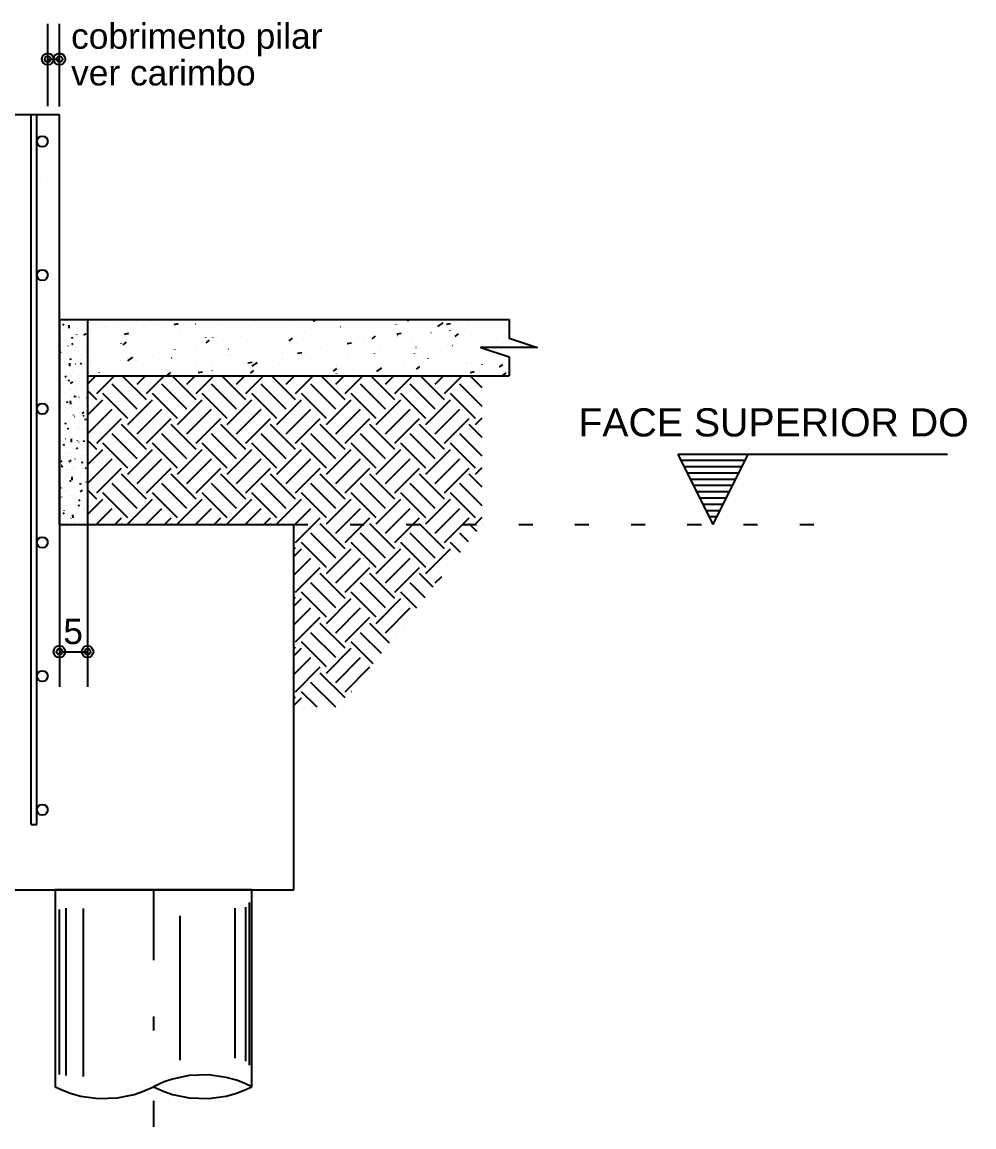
# Model space of a CAD drawing. Extents: x 0 to 119, y 0 to 84.
# Drawn here: x 82.33 to 89.11, y 64.79 to 72.65 of the extents above; entities that cross this region are included whole.
import ezdxf

# ---------------------------------------------------------------- set-up
doc = ezdxf.new("R2010")
doc.units = 0
doc.header["$MEASUREMENT"] = 0
doc.linetypes.add('ESTILO_TQS_0002', pattern=[0.4, 0.1, -0.3])
doc.linetypes.add('ESTILO_TQS_0003', pattern=[1.5, 0.5, -0.4, 0.1, -0.5])
for name, color, linetype in [('1', 3, 'CONTINUOUS'), ('10', 252, 'CONTINUOUS'), ('23', 100, 'CONTINUOUS'), ('3', 7, 'CONTINUOUS'), ('32', 250, 'CONTINUOUS'), ('36', 7, 'CONTINUOUS'), ('50', 7, 'CONTINUOUS'), ('6', 178, 'CONTINUOUS')]:
    doc.layers.add(name, color=color, linetype=linetype)
doc.styles.add('TQS_ARIAL', font='arial.ttf')

msp = doc.modelspace()

# ---------------------------------------------------------------- linework, layer by layer
at = {"layer": '1', "color": 3, "linetype": 'Continuous'}
for p, q in [((82.798767, 70.076507), (82.858236, 70.135976)), ((82.863946, 70.009104), (82.990818, 70.135976)), ((83.217499, 69.96491), (83.046433, 70.135976)), ((83.151208, 70.075395), (83.211789, 70.135976)), ((83.217499, 70.009104), (83.344372, 70.135976)), ((83.571053, 69.96491), (83.399987, 70.135976)), ((83.504762, 70.075395), (83.565342, 70.135976)), ((83.571053, 70.009104), (83.697925, 70.135976)), ((83.924606, 69.96491), (83.75354, 70.135976)), ((83.858315, 70.075395), (83.918896, 70.135976)), ((83.924606, 70.009104), (84.051478, 70.135976)), ((84.27816, 69.96491), (84.107093, 70.135976)), ((84.211868, 70.075395), (84.272449, 70.135976)), ((84.27816, 70.009104), (84.405032, 70.135976)), ((84.631713, 69.96491), (84.460647, 70.135976)), ((84.565422, 70.075395), (84.626003, 70.135976)), ((84.631713, 70.009104), (84.758585, 70.135976)), ((84.985266, 69.96491), (84.8142, 70.135976)), ((84.918975, 70.075395), (84.979556, 70.135976)), ((84.985266, 70.009104), (85.112138, 70.135976)), ((85.33882, 69.96491), (85.167754, 70.135976)), ((85.272529, 70.075395), (85.333109, 70.135976)), ((85.33882, 70.009104), (85.465692, 70.135976)), ((85.607788, 70.049495), (85.521307, 70.135976)), ((83.151208, 69.898619), (82.974432, 70.075395)), ((83.504762, 69.898619), (83.327985, 70.075395)), ((83.858315, 69.898619), (83.681538, 70.075395)), ((84.211868, 69.898619), (84.035092, 70.075395)), ((84.565422, 69.898619), (84.388645, 70.075395)), ((84.918975, 69.898619), (84.742198, 70.075395)), ((85.272529, 69.898619), (85.095752, 70.075395)), ((85.607788, 69.916913), (85.449305, 70.075395)), ((82.863946, 69.96491), (82.798767, 70.030089)), ((82.798767, 69.855536), (82.90814, 69.96491)), ((83.084917, 69.832327), (82.90814, 70.009104)), ((83.084917, 69.788133), (83.261694, 69.96491)), ((83.43847, 69.832327), (83.261694, 70.009104)), ((83.43847, 69.788133), (83.615247, 69.96491)), ((83.792024, 69.832327), (83.615247, 70.009104)), ((83.792024, 69.788133), (83.9688, 69.96491)), ((84.145577, 69.832327), (83.9688, 70.009104)), ((84.145577, 69.788133), (84.322354, 69.96491)), ((84.499131, 69.832327), (84.322354, 70.009104)), ((84.499131, 69.788133), (84.675907, 69.96491)), ((84.852684, 69.832327), (84.675907, 70.009104)), ((84.852684, 69.788133), (85.029461, 69.96491)), ((85.206237, 69.832327), (85.029461, 70.009104)), ((85.206237, 69.788133), (85.383014, 69.96491)), ((85.559791, 69.832327), (85.383014, 70.009104)), ((82.798767, 69.943925), (82.798767, 69.943925)), ((82.798767, 69.722954), (82.974432, 69.898619)), ((83.151208, 69.721842), (83.327985, 69.898619)), ((83.504762, 69.721842), (83.681538, 69.898619)), ((83.858315, 69.721842), (84.035092, 69.898619)), ((84.211868, 69.721842), (84.388645, 69.898619)), ((84.565422, 69.721842), (84.742198, 69.898619)), ((84.918975, 69.721842), (85.095752, 69.898619)), ((85.272529, 69.721842), (85.449305, 69.898619)), ((82.863946, 69.655551), (83.040723, 69.832327)), ((83.217499, 69.655551), (83.394276, 69.832327)), ((83.571053, 69.655551), (83.74783, 69.832327)), ((83.924606, 69.655551), (84.101383, 69.832327)), ((84.27816, 69.655551), (84.454936, 69.832327)), ((84.631713, 69.655551), (84.80849, 69.832327)), ((84.985266, 69.655551), (85.162043, 69.832327)), ((85.33882, 69.655551), (85.515597, 69.832327)), ((85.559791, 69.788133), (85.607788, 69.836131)), ((83.217499, 69.611357), (83.040723, 69.788133)), ((83.571053, 69.611357), (83.394276, 69.788133)), ((83.924606, 69.611357), (83.74783, 69.788133)), ((84.27816, 69.611357), (84.101383, 69.788133)), ((84.631713, 69.611357), (84.454936, 69.788133)), ((84.985266, 69.611357), (84.80849, 69.788133)), ((85.33882, 69.611357), (85.162043, 69.788133)), ((85.607788, 69.695942), (85.515597, 69.788133)), ((85.607788, 69.78433), (85.607788, 69.78433)), ((82.863946, 69.611357), (82.798767, 69.676536)), ((83.084917, 69.478774), (82.90814, 69.655551)), ((83.151208, 69.545065), (82.974432, 69.721842)), ((83.43847, 69.478774), (83.261694, 69.655551)), ((83.504762, 69.545065), (83.327985, 69.721842)), ((83.792024, 69.478774), (83.615247, 69.655551)), ((83.858315, 69.545065), (83.681538, 69.721842)), ((84.145577, 69.478774), (83.9688, 69.655551)), ((84.211868, 69.545065), (84.035092, 69.721842)), ((84.499131, 69.478774), (84.322354, 69.655551)), ((84.565422, 69.545065), (84.388645, 69.721842)), ((84.852684, 69.478774), (84.675907, 69.655551)), ((84.918975, 69.545065), (84.742198, 69.721842)), ((85.206237, 69.478774), (85.029461, 69.655551)), ((85.272529, 69.545065), (85.095752, 69.721842)), ((85.559791, 69.478774), (85.383014, 69.655551)), ((85.607788, 69.563359), (85.449305, 69.721842)), ((82.798767, 69.501983), (82.90814, 69.611357)), ((82.798767, 69.590371), (82.798767, 69.590371)), ((83.084917, 69.43458), (83.261694, 69.611357)), ((83.43847, 69.43458), (83.615247, 69.611357)), ((83.792024, 69.43458), (83.9688, 69.611357)), ((84.145577, 69.43458), (84.322354, 69.611357)), ((84.499131, 69.43458), (84.675907, 69.611357)), ((84.852684, 69.43458), (85.029461, 69.611357)), ((85.206237, 69.43458), (85.383014, 69.611357)), ((82.798767, 69.369401), (82.974432, 69.545065)), ((83.151208, 69.368289), (83.327985, 69.545065)), ((83.504762, 69.368289), (83.681538, 69.545065)), ((83.858315, 69.368289), (84.035092, 69.545065)), ((84.211868, 69.368289), (84.388645, 69.545065)), ((84.565422, 69.368289), (84.742198, 69.545065)), ((84.918975, 69.368289), (85.095752, 69.545065)), ((85.272529, 69.368289), (85.449305, 69.545065)), ((82.863946, 69.301997), (83.040723, 69.478774)), ((83.217499, 69.257803), (83.040723, 69.43458)), ((83.217499, 69.301997), (83.394276, 69.478774)), ((83.571053, 69.257803), (83.394276, 69.43458)), ((83.571053, 69.301997), (83.74783, 69.478774)), ((83.924606, 69.257803), (83.74783, 69.43458)), ((83.924606, 69.301997), (84.101383, 69.478774)), ((84.27816, 69.257803), (84.101383, 69.43458)), ((84.27816, 69.301997), (84.454936, 69.478774)), ((84.631713, 69.257803), (84.454936, 69.43458)), ((84.631713, 69.301997), (84.80849, 69.478774)), ((84.985266, 69.257803), (84.80849, 69.43458)), ((84.985266, 69.301997), (85.162043, 69.478774)), ((85.33882, 69.257803), (85.162043, 69.43458)), ((85.33882, 69.301997), (85.515597, 69.478774)), ((85.607788, 69.342388), (85.515597, 69.43458)), ((85.559791, 69.43458), (85.607788, 69.482577)), ((85.607788, 69.430777), (85.607788, 69.430777)), ((83.151208, 69.191512), (82.974432, 69.368289)), ((83.504762, 69.191512), (83.327985, 69.368289)), ((83.858315, 69.191512), (83.681538, 69.368289)), ((84.211868, 69.191512), (84.035092, 69.368289)), ((84.565422, 69.191512), (84.388645, 69.368289)), ((84.918975, 69.191512), (84.742198, 69.368289)), ((85.272529, 69.191512), (85.095752, 69.368289)), ((85.607788, 69.209806), (85.449305, 69.368289)), ((82.863946, 69.257803), (82.798767, 69.322983)), ((82.798767, 69.14843), (82.90814, 69.257803)), ((83.084917, 69.125221), (82.90814, 69.301997)), ((83.084917, 69.081027), (83.261694, 69.257803)), ((83.43847, 69.125221), (83.261694, 69.301997)), ((83.43847, 69.081027), (83.615247, 69.257803)), ((83.792024, 69.125221), (83.615247, 69.301997)), ((83.792024, 69.081027), (83.9688, 69.257803)), ((84.145577, 69.125221), (83.9688, 69.301997)), ((84.145577, 69.081027), (84.322354, 69.257803)), ((84.499131, 69.125221), (84.322354, 69.301997)), ((84.499131, 69.081027), (84.675907, 69.257803)), ((84.852684, 69.125221), (84.675907, 69.301997)), ((84.852684, 69.081027), (85.029461, 69.257803)), ((85.206237, 69.125221), (85.029461, 69.301997)), ((85.206237, 69.081027), (85.383014, 69.257803)), ((85.559791, 69.125221), (85.383014, 69.301997)), ((82.798767, 69.236818), (82.798767, 69.236818)), ((82.859967, 69.077048), (82.974432, 69.191512)), ((83.213521, 69.077048), (83.327985, 69.191512)), ((83.567074, 69.077048), (83.681538, 69.191512)), ((83.920628, 69.077048), (84.035092, 69.191512)), ((84.267412, 69.070279), (84.388645, 69.191512)), ((84.565422, 69.014735), (84.742198, 69.191512)), ((84.918975, 69.014735), (85.095752, 69.191512)), ((85.272529, 69.014735), (85.449305, 69.191512)), ((82.99255, 69.077048), (83.040723, 69.125221)), ((83.346103, 69.077048), (83.394276, 69.125221)), ((83.699657, 69.077048), (83.74783, 69.125221)), ((84.05321, 69.077048), (84.101383, 69.125221)), ((84.27816, 68.948444), (84.454936, 69.125221)), ((84.631713, 68.948444), (84.80849, 69.125221)), ((84.985266, 68.948444), (85.162043, 69.125221)), ((85.33882, 68.948444), (85.515597, 69.125221)), ((85.559791, 69.081027), (85.607788, 69.129024)), ((82.912119, 69.077048), (82.912119, 69.077048)), ((83.044701, 69.077048), (83.040723, 69.081027)), ((83.080938, 69.077048), (83.080938, 69.077048)), ((83.13309, 69.077048), (83.13309, 69.077048)), ((83.265672, 69.077048), (83.265672, 69.077048)), ((83.398255, 69.077048), (83.394276, 69.081027)), ((83.434492, 69.077048), (83.434492, 69.077048)), ((83.486643, 69.077048), (83.486643, 69.077048)), ((83.619226, 69.077048), (83.619226, 69.077048)), ((83.751808, 69.077048), (83.74783, 69.081027)), ((83.788045, 69.077048), (83.788045, 69.077048)), ((83.840197, 69.077048), (83.840197, 69.077048)), ((83.972779, 69.077048), (83.972779, 69.077048)), ((84.105362, 69.077048), (84.101383, 69.081027)), ((84.141598, 69.077048), (84.141598, 69.077048)), ((84.19375, 69.077048), (84.19375, 69.077048)), ((84.631713, 68.90425), (84.454936, 69.081027)), ((84.985266, 68.90425), (84.80849, 69.081027)), ((85.33882, 68.90425), (85.162043, 69.081027)), ((85.569089, 69.027534), (85.515597, 69.081027)), ((85.607788, 69.077223), (85.607788, 69.077223)), ((84.499131, 68.771667), (84.322354, 68.948444)), ((84.565422, 68.837959), (84.388645, 69.014735)), ((84.852684, 68.771667), (84.675907, 68.948444)), ((84.918975, 68.837959), (84.742198, 69.014735)), ((85.206237, 68.771667), (85.029461, 68.948444)), ((85.272529, 68.837959), (85.095752, 69.014735)), ((85.452762, 68.878696), (85.383014, 68.948444)), ((85.510925, 68.953115), (85.449305, 69.014735)), ((84.267412, 68.937697), (84.267412, 68.937697)), ((84.27816, 68.90425), (84.267412, 68.914997)), ((84.267412, 68.849308), (84.322354, 68.90425)), ((84.499131, 68.727473), (84.675907, 68.90425)), ((84.852684, 68.727473), (85.029461, 68.90425)), ((85.206237, 68.727473), (85.383014, 68.90425)), ((84.267412, 68.716726), (84.388645, 68.837959)), ((84.565422, 68.661182), (84.742198, 68.837959)), ((84.918975, 68.661182), (85.095752, 68.837959)), ((85.413986, 68.829084), (85.413986, 68.829084)), ((84.27816, 68.594891), (84.454936, 68.771667)), ((84.631713, 68.550696), (84.454936, 68.727473)), ((84.631713, 68.594891), (84.80849, 68.771667)), ((84.985266, 68.550696), (84.80849, 68.727473)), ((84.985266, 68.594891), (85.162043, 68.771667)), ((85.258882, 68.630634), (85.162043, 68.727473)), ((85.272529, 68.661182), (85.31936, 68.708013)), ((85.355822, 68.754665), (85.355822, 68.754665)), ((84.565422, 68.484405), (84.388645, 68.661182)), ((84.918975, 68.484405), (84.742198, 68.661182)), ((85.200718, 68.556215), (85.095752, 68.661182)), ((85.297658, 68.680246), (85.297658, 68.680246)), ((84.267412, 68.584143), (84.267412, 68.584143)), ((84.27816, 68.550696), (84.267412, 68.561444)), ((84.267412, 68.495755), (84.322354, 68.550696)), ((84.499131, 68.418114), (84.322354, 68.594891)), ((84.499131, 68.37392), (84.675907, 68.550696)), ((84.852684, 68.418114), (84.675907, 68.594891)), ((84.852684, 68.37392), (85.029461, 68.550696)), ((85.142555, 68.481797), (85.029461, 68.594891)), ((84.267412, 68.363172), (84.388645, 68.484405)), ((84.565422, 68.307628), (84.742198, 68.484405)), ((84.918975, 68.307628), (85.095752, 68.484405)), ((84.27816, 68.241337), (84.454936, 68.418114)), ((84.631713, 68.241337), (84.80849, 68.418114)), ((85.103779, 68.432184), (85.103779, 68.432184)), ((84.631713, 68.197143), (84.454936, 68.37392)), ((84.948675, 68.233734), (84.80849, 68.37392)), ((85.045615, 68.357765), (85.045615, 68.357765)), ((84.499131, 68.064561), (84.322354, 68.241337)), ((84.565422, 68.130852), (84.388645, 68.307628)), ((84.832348, 68.084897), (84.675907, 68.241337)), ((84.890512, 68.159315), (84.742198, 68.307628)), ((84.987451, 68.283347), (84.987451, 68.283347)), ((84.267412, 68.23059), (84.267412, 68.23059)), ((84.27816, 68.197143), (84.267412, 68.20789)), ((84.267412, 68.142201), (84.322354, 68.197143)), ((84.499131, 68.020366), (84.675907, 68.197143)), ((84.267412, 68.009619), (84.388645, 68.130852)), ((84.565422, 67.954075), (84.742198, 68.130852)), ((84.27816, 67.887784), (84.454936, 68.064561)), ((84.631713, 67.84359), (84.454936, 68.020366)), ((84.631713, 67.887784), (84.80849, 68.064561)), ((84.793572, 68.035284), (84.793572, 68.035284)), ((84.565422, 67.777298), (84.388645, 67.954075)), ((84.735408, 67.960865), (84.735408, 67.960865)), ((84.267412, 67.877036), (84.267412, 67.877036)), ((84.27816, 67.84359), (84.267412, 67.854337)), ((84.267412, 67.788648), (84.322354, 67.84359)), ((84.43309, 67.777048), (84.322354, 67.887784)), ((84.677244, 67.886447), (84.675907, 67.887784)), ((84.344701, 67.777048), (84.344701, 67.777048)), ((84.388395, 67.777048), (84.388645, 67.777298)), ((84.520977, 67.777048), (84.520977, 67.777048)), ((84.565672, 67.777048), (84.565672, 67.777048)), ((84.638468, 67.836834), (84.638468, 67.836834))]:
    msp.add_line(p, q, dxfattribs=at)
at = {"layer": '10', "color": 252, "linetype": 'Continuous'}
for p, q in [((83.967412, 66.477048), (82.567412, 66.477048)), ((82.567412, 66.477048), (82.567412, 65.077048)), ((83.967412, 65.077048), (83.967412, 66.477048)), ((82.647247, 65.156482), (82.647247, 66.347842)), ((82.769079, 65.149666), (82.769081, 66.344227)), ((83.849345, 65.279166), (83.849345, 66.347842)), ((83.924751, 65.258719), (83.924751, 66.355074)), ((83.952613, 65.231454), (83.952613, 66.387617)), ((82.600388, 65.163298), (82.600388, 66.336997)), ((83.457909, 65.265534), (83.457908, 66.293604))]:
    msp.add_line(p, q, dxfattribs=at)
for points in [[(83.967412, 65.077047), (83.912654, 65.10273), (83.859118, 65.122949), (83.784483, 65.143807), (83.659919, 65.161198), (83.522891, 65.156488), (83.403277, 65.131613), (83.345233, 65.112006), (83.267412, 65.077047)], [(82.567412, 65.077048), (82.622169, 65.051366), (82.675706, 65.031146), (82.750342, 65.010289), (82.874904, 64.992897), (83.011933, 64.997605), (83.131546, 65.022482), (83.18959, 65.04209), (83.267411, 65.077048)], [(83.267412, 65.077049), (83.345233, 65.04209), (83.403277, 65.022483), (83.522891, 64.997607), (83.659919, 64.992898), (83.784483, 65.010289), (83.859118, 65.031148), (83.912654, 65.051366), (83.967412, 65.077049)]]:
    msp.add_lwpolyline(points, dxfattribs=at)
at = {"layer": '23', "color": 100, "linetype": 'Continuous'}
for p, q in [((82.598767, 70.535976), (82.798767, 70.535976)), ((82.798767, 70.535976), (82.798767, 69.077048))]:
    msp.add_line(p, q, dxfattribs=at)
at = {"layer": '3', "color": 7, "linetype": 'Continuous'}
for p, q in [((82.798767, 70.535976), (85.798767, 70.535976)), ((82.798767, 70.535976), (82.798767, 70.135976)), ((83.14971, 70.522416), (83.150198, 70.522524)), ((83.276906, 70.51851), (83.27721, 70.518907)), ((83.577168, 70.53088), (83.577234, 70.531376)), ((83.730567, 70.511407), (83.731066, 70.511429)), ((83.98932, 70.522704), (83.98982, 70.522726)), ((84.407002, 70.522581), (84.425314, 70.535976)), ((85.080204, 70.524839), (85.080509, 70.525236)), ((85.292645, 70.485339), (85.328966, 70.511907)), ((82.818767, 70.507395), (82.818767, 70.507395)), ((82.818767, 70.507395), (82.818767, 70.507395)), ((82.818767, 70.471597), (82.818767, 70.471597)), ((82.818767, 70.449048), (82.818767, 70.449048)), ((82.818767, 70.449048), (82.818767, 70.449048)), ((82.818767, 70.449048), (82.818767, 70.449048)), ((82.923908, 70.485509), (82.923973, 70.486005)), ((82.942318, 70.476991), (82.942817, 70.477013)), ((83.03734, 70.499273), (83.037644, 70.49967)), ((83.062977, 70.431925), (83.092425, 70.437649)), ((83.201071, 70.488289), (83.201571, 70.48831)), ((83.306649, 70.442736), (83.306714, 70.443231)), ((83.416362, 70.500616), (83.445811, 70.50634)), ((83.455794, 70.453122), (83.456282, 70.45323)), ((83.568221, 70.504319), (83.568721, 70.504341)), ((83.960595, 70.493311), (83.96066, 70.493807)), ((84.120418, 70.445909), (84.120723, 70.446306)), ((84.26711, 70.495836), (84.267598, 70.495944)), ((84.343336, 70.450538), (84.343401, 70.451033)), ((84.600311, 70.485374), (84.600616, 70.485771)), ((84.697671, 70.454138), (84.698159, 70.454246)), ((84.997282, 70.501113), (84.997348, 70.501609)), ((85.00026, 70.432977), (85.029709, 70.438701)), ((85.242914, 70.443915), (85.243219, 70.444312)), ((85.353646, 70.501668), (85.383094, 70.507392)), ((85.380024, 70.45834), (85.380089, 70.458835)), ((85.386951, 70.469796), (85.387439, 70.469905)), ((85.416265, 70.41393), (85.439246, 70.433214)), ((85.483241, 70.464143), (85.483546, 70.46454)), ((85.508988, 70.496851), (85.509476, 70.49696)), ((85.722807, 70.48338), (85.723112, 70.483776)), ((82.818767, 70.384455), (82.818767, 70.384455)), ((83.037304, 70.363515), (83.037369, 70.36401)), ((83.053176, 70.355852), (83.076158, 70.375136)), ((83.075038, 70.368711), (83.075526, 70.368819)), ((83.160632, 70.366979), (83.160937, 70.367376)), ((83.640525, 70.406444), (83.64083, 70.406841)), ((83.643948, 70.370372), (83.66693, 70.389655)), ((83.690565, 70.408885), (83.69063, 70.409381)), ((83.764318, 70.384369), (83.764806, 70.384478)), ((83.886355, 70.411424), (83.886843, 70.411532)), ((84.073992, 70.371316), (84.074057, 70.371812)), ((84.23472, 70.384891), (84.257702, 70.404175)), ((84.283128, 70.364985), (84.283433, 70.365382)), ((84.523455, 70.385213), (84.52376, 70.38561)), ((84.575634, 70.427083), (84.576122, 70.427191)), ((84.646874, 70.364286), (84.676323, 70.37001)), ((84.727252, 70.416687), (84.727318, 70.417183)), ((84.763021, 70.40445), (84.763326, 70.404847)), ((84.825492, 70.399411), (84.848474, 70.418694)), ((84.881718, 70.357789), (84.882206, 70.357897)), ((85.003348, 70.424678), (85.003653, 70.425075)), ((85.110679, 70.379118), (85.110744, 70.379614)), ((85.693034, 70.400502), (85.693522, 70.400611)), ((85.762173, 70.365986), (85.762673, 70.366008)), ((85.76394, 70.424489), (85.764005, 70.424985)), ((82.818767, 70.311897), (82.818767, 70.311897)), ((82.818767, 70.311897), (82.818767, 70.311897)), ((82.818767, 70.311897), (82.818767, 70.311897)), ((82.953001, 70.341656), (82.953489, 70.341764)), ((83.323342, 70.286055), (83.323646, 70.286452)), ((83.420045, 70.320741), (83.420111, 70.321237)), ((83.563669, 70.306283), (83.563973, 70.30668)), ((83.803235, 70.32552), (83.80354, 70.325917)), ((83.803962, 70.28689), (83.804027, 70.287386)), ((83.818525, 70.281124), (83.819025, 70.281146)), ((84.043562, 70.345748), (84.043866, 70.346145)), ((84.070401, 70.315075), (84.070889, 70.315184)), ((84.185675, 70.297155), (84.186175, 70.297176)), ((84.293488, 70.295594), (84.322937, 70.301319)), ((84.348021, 70.304243), (84.34852, 70.304265)), ((84.456733, 70.328543), (84.456798, 70.329038)), ((84.606774, 70.31554), (84.607274, 70.315562)), ((84.840649, 70.294692), (84.840714, 70.295188)), ((84.973924, 70.33157), (84.974424, 70.331592)), ((85.126641, 70.292384), (85.126945, 70.292781)), ((85.13627, 70.338658), (85.136769, 70.33868)), ((85.190242, 70.289036), (85.19073, 70.289144)), ((85.312279, 70.316091), (85.312767, 70.316199)), ((85.395023, 70.349956), (85.395523, 70.349978)), ((85.49342, 70.336345), (85.493485, 70.33684)), ((85.606534, 70.331849), (85.606838, 70.332246)), ((85.6097, 70.335976), (85.6097, 70.335976)), ((85.622829, 70.335976), (85.622829, 70.335976)), ((85.622829, 70.335976), (85.622829, 70.335976)), ((85.752287, 70.335976), (85.752287, 70.335976)), ((85.752287, 70.335976), (85.752287, 70.335976)), ((85.834506, 70.335976), (85.834506, 70.335976)), ((85.834506, 70.335976), (85.834506, 70.335976)), ((85.881744, 70.335976), (85.881744, 70.335976)), ((85.881744, 70.335976), (85.881744, 70.335976)), ((85.881744, 70.335976), (85.881744, 70.335976)), ((85.896831, 70.335976), (85.896831, 70.335976)), ((82.818767, 70.237474), (82.818767, 70.237474)), ((82.818767, 70.237474), (82.818767, 70.237474)), ((82.818767, 70.214424), (82.818767, 70.214424)), ((82.843449, 70.24659), (82.843753, 70.246987)), ((83.030276, 70.246709), (83.030776, 70.246731)), ((83.083776, 70.266819), (83.08408, 70.267215)), ((83.085512, 70.241017), (83.121833, 70.267584)), ((83.150701, 70.24152), (83.150766, 70.242015)), ((83.259085, 70.272362), (83.259573, 70.27247)), ((83.397426, 70.262739), (83.397926, 70.262761)), ((83.533442, 70.198746), (83.533507, 70.199242)), ((83.559772, 70.269827), (83.560271, 70.269849)), ((83.567609, 70.203609), (83.568097, 70.203717)), ((83.689646, 70.230664), (83.690134, 70.230772)), ((83.940102, 70.226903), (83.969551, 70.232628)), ((83.971156, 70.203775), (84.007476, 70.230342)), ((84.166855, 70.213455), (84.167159, 70.213851)), ((84.187388, 70.249321), (84.187453, 70.249817)), ((84.378925, 70.246322), (84.379413, 70.246431)), ((84.500962, 70.273377), (84.50145, 70.273486)), ((84.570129, 70.206548), (84.570195, 70.207044)), ((84.646748, 70.252919), (84.647052, 70.253316)), ((85.140489, 70.182527), (85.16347, 70.20181)), ((85.224075, 70.257123), (85.224141, 70.257619)), ((85.289351, 70.21146), (85.289655, 70.211857)), ((85.496325, 70.219742), (85.496813, 70.21985)), ((85.529678, 70.231688), (85.529982, 70.232085)), ((85.606817, 70.21435), (85.606882, 70.214845)), ((85.731261, 70.197046), (85.754242, 70.21633)), ((85.769244, 70.250925), (85.769548, 70.251322)), ((82.798767, 70.135976), (85.798767, 70.135976)), ((82.818767, 70.174746), (82.818767, 70.174746)), ((82.818767, 70.159159), (82.818767, 70.159159)), ((82.877891, 70.135976), (82.877891, 70.135976)), ((82.877891, 70.135976), (82.877891, 70.135976)), ((82.878329, 70.18795), (82.878817, 70.188059)), ((82.880671, 70.157093), (82.880736, 70.157589)), ((82.94191, 70.135976), (82.94191, 70.135976)), ((82.983377, 70.135976), (82.983377, 70.135976)), ((82.983377, 70.135976), (82.983377, 70.135976)), ((83.007348, 70.135976), (83.007348, 70.135976)), ((83.007348, 70.135976), (83.007348, 70.135976)), ((83.007348, 70.135976), (83.007348, 70.135976)), ((83.136806, 70.135976), (83.136806, 70.135976)), ((83.136806, 70.135976), (83.136806, 70.135976)), ((83.136806, 70.135976), (83.136806, 70.135976)), ((83.208182, 70.135976), (83.208182, 70.135976)), ((83.262537, 70.135976), (83.262537, 70.135976)), ((83.262537, 70.135976), (83.262537, 70.135976)), ((83.262537, 70.135976), (83.262537, 70.135976)), ((83.266263, 70.135976), (83.266263, 70.135976)), ((83.364607, 70.135976), (83.364607, 70.135976)), ((83.368172, 70.138968), (83.391154, 70.158252)), ((83.395721, 70.135976), (83.395721, 70.135976)), ((83.432988, 70.135976), (83.432988, 70.135976)), ((83.432988, 70.135976), (83.432988, 70.135976)), ((83.472323, 70.135976), (83.472323, 70.135976)), ((83.525178, 70.135976), (83.525178, 70.135976)), ((83.586717, 70.158212), (83.616166, 70.163936)), ((83.654636, 70.135976), (83.654636, 70.135976)), ((83.654636, 70.135976), (83.654636, 70.135976)), ((83.657793, 70.135976), (83.657793, 70.135976)), ((83.657793, 70.135976), (83.657793, 70.135976)), ((83.657793, 70.135976), (83.657793, 70.135976)), ((83.686962, 70.17399), (83.687266, 70.174386)), ((83.784093, 70.135976), (83.784093, 70.135976)), ((83.784093, 70.135976), (83.784093, 70.135976)), ((83.878467, 70.135976), (83.878467, 70.135976)), ((83.881185, 70.135976), (83.881185, 70.135976)), ((83.881185, 70.135976), (83.881185, 70.135976)), ((83.881185, 70.135976), (83.881185, 70.135976)), ((83.882598, 70.135976), (83.882598, 70.135976)), ((83.882598, 70.135976), (83.882598, 70.135976)), ((83.913551, 70.135976), (83.913551, 70.135976)), ((83.913551, 70.135976), (83.913551, 70.135976)), ((83.917358, 70.164895), (83.917423, 70.165391)), ((83.938075, 70.135976), (83.938075, 70.135976)), ((83.958944, 70.153488), (83.981926, 70.172771)), ((84.043008, 70.135976), (84.043008, 70.135976)), ((84.043008, 70.135976), (84.043008, 70.135976)), ((84.043008, 70.135976), (84.043008, 70.135976)), ((84.107404, 70.135976), (84.107404, 70.135976)), ((84.107404, 70.135976), (84.107404, 70.135976)), ((84.107404, 70.135976), (84.107404, 70.135976)), ((84.172466, 70.135976), (84.172466, 70.135976)), ((84.172466, 70.135976), (84.172466, 70.135976)), ((84.172466, 70.135976), (84.172466, 70.135976)), ((84.301923, 70.135976), (84.301923, 70.135976)), ((84.332209, 70.135976), (84.332209, 70.135976)), ((84.332209, 70.135976), (84.332209, 70.135976)), ((84.431381, 70.135976), (84.431381, 70.135976)), ((84.499834, 70.135976), (84.499834, 70.135976)), ((84.499834, 70.135976), (84.499834, 70.135976)), ((84.511543, 70.135976), (84.511543, 70.135976)), ((84.549716, 70.168007), (84.572698, 70.187291)), ((84.557014, 70.135976), (84.557014, 70.135976)), ((84.557014, 70.135976), (84.557014, 70.135976)), ((84.560838, 70.135976), (84.560838, 70.135976)), ((84.569892, 70.152759), (84.570196, 70.153155)), ((84.685009, 70.177028), (84.685497, 70.177137)), ((84.690296, 70.135976), (84.690296, 70.135976)), ((84.690296, 70.135976), (84.690296, 70.135976)), ((84.781819, 70.135976), (84.781819, 70.135976)), ((84.809458, 70.171995), (84.809762, 70.172392)), ((84.815024, 70.135976), (84.815024, 70.135976)), ((84.819754, 70.135976), (84.819754, 70.135976)), ((84.819754, 70.135976), (84.819754, 70.135976)), ((84.856799, 70.166533), (84.893119, 70.1931)), ((84.949211, 70.135976), (84.949211, 70.135976)), ((84.949211, 70.135976), (84.949211, 70.135976)), ((84.954045, 70.172697), (84.954111, 70.173193)), ((85.006625, 70.135976), (85.006625, 70.135976)), ((85.006625, 70.135976), (85.006625, 70.135976)), ((85.049785, 70.192224), (85.050089, 70.19262)), ((85.078669, 70.135976), (85.078669, 70.135976)), ((85.078669, 70.135976), (85.078669, 70.135976)), ((85.078669, 70.135976), (85.078669, 70.135976)), ((85.085012, 70.135976), (85.085012, 70.135976)), ((85.118482, 70.135976), (85.118482, 70.135976)), ((85.118482, 70.135976), (85.118482, 70.135976)), ((85.208126, 70.135976), (85.208126, 70.135976)), ((85.208126, 70.135976), (85.208126, 70.135976)), ((85.208126, 70.135976), (85.208126, 70.135976)), ((85.23143, 70.135976), (85.23143, 70.135976)), ((85.337584, 70.135976), (85.337584, 70.135976)), ((85.404195, 70.135976), (85.404195, 70.135976)), ((85.456235, 70.135976), (85.456235, 70.135976)), ((85.456235, 70.135976), (85.456235, 70.135976)), ((85.467041, 70.135976), (85.467041, 70.135976)), ((85.524, 70.159264), (85.553449, 70.164988)), ((85.596499, 70.135976), (85.596499, 70.135976)), ((85.65848, 70.135976), (85.65848, 70.135976)), ((85.68104, 70.135976), (85.68104, 70.135976)), ((85.725956, 70.135976), (85.725956, 70.135976)), ((85.725956, 70.135976), (85.725956, 70.135976)), ((85.73713, 70.135976), (85.73713, 70.135976)), ((85.73713, 70.135976), (85.73713, 70.135976)), ((85.73713, 70.135976), (85.73713, 70.135976)), ((85.751582, 70.135976), (85.778762, 70.155858)), ((87.00178, 69.576548), (88.91986, 69.576548)), ((87.25153, 69.077048), (87.00178, 69.576548)), ((87.25153, 69.077048), (87.501281, 69.576548)), ((87.479007, 69.532), (87.024053, 69.532)), ((87.456733, 69.487454), (87.046327, 69.487454)), ((87.43446, 69.442907), (87.068599, 69.442907)), ((87.412187, 69.39836), (87.090873, 69.39836)), ((87.389913, 69.353814), (87.113147, 69.353813)), ((87.36764, 69.309267), (87.135419, 69.309267)), ((87.345366, 69.264719), (87.157693, 69.26472)), ((87.323092, 69.220172), (87.179967, 69.220173)), ((87.300819, 69.175625), (87.20224, 69.175625)), ((87.278546, 69.131079), (87.224514, 69.131079))]:
    msp.add_line(p, q, dxfattribs=at)
at = {"layer": '3', "color": 7, "linetype": 'ESTILO_TQS_0002'}
msp.add_line((84.267412, 69.077048), (87.994289, 69.077048), dxfattribs=at)
at = {"layer": '3', "color": 7, "linetype": 'ESTILO_TQS_0003'}
msp.add_line((83.267412, 66.477048), (83.267412, 64.791145), dxfattribs=at)
at = {"layer": '3', "color": 7, "linetype": 'Continuous'}
msp.add_lwpolyline([(85.798767, 70.535976), (85.798767, 70.402643), (85.998767, 70.335976), (85.598767, 70.335976), (85.798767, 70.269309), (85.798767, 70.135976)], dxfattribs=at)
at = {"layer": '32', "color": 250, "linetype": 'Continuous'}
for p, q in [((82.515515, 72.053016), (82.515515, 72.638695)), ((82.598767, 72.052009), (82.598767, 72.638695)), ((82.515515, 72.388695), (82.598767, 72.388695)), ((82.515515, 71.803016), (82.515515, 71.803016)), ((82.598767, 71.802009), (82.598767, 71.802009)), ((82.515515, 71.541871), (82.515515, 71.541871)), ((82.598767, 71.540864), (82.598767, 71.540864)), ((82.598767, 70.785976), (82.598767, 70.785976)), ((82.598767, 70.535976), (82.598767, 67.922322)), ((82.798767, 70.535976), (82.798767, 70.535976)), ((82.798767, 70.285976), (82.798767, 67.922322)), ((82.598767, 68.172322), (82.798767, 68.172322))]:
    msp.add_line(p, q, dxfattribs=at)
for centre, radius in [((82.515515, 72.388695), 0.041625), ((82.515515, 72.388695), 0.02075), ((82.598767, 72.388695), 0.041625), ((82.598767, 72.388695), 0.02075), ((82.598767, 68.172322), 0.041625), ((82.598767, 68.172322), 0.02075), ((82.798767, 68.172322), 0.041625), ((82.798767, 68.172322), 0.02075)]:
    msp.add_circle(centre, radius, dxfattribs=at)
at = {"layer": '36', "color": 7, "linetype": 'Continuous'}
for centre in [(82.477141, 71.803016), (82.477141, 70.851941), (82.477141, 69.900866), (82.477141, 68.949791), (82.477141, 67.998716), (82.477141, 67.047641)]:
    msp.add_circle(centre, 0.038374, dxfattribs=at)
at = {"layer": '50', "linetype": 'Continuous'}
for p, q in [((82.632479, 70.525321), (82.632505, 70.525519)), ((82.675867, 70.522764), (82.675988, 70.522923)), ((82.727836, 70.530266), (82.728031, 70.530309)), ((82.770488, 70.528888), (82.77061, 70.529047)), ((82.786046, 70.51178), (82.786072, 70.511979)), ((82.598767, 70.501652), (82.598767, 70.501652)), ((82.598767, 70.501652), (82.598767, 70.501652)), ((82.598767, 70.501652), (82.598767, 70.501652)), ((82.598767, 70.497291), (82.598767, 70.497291)), ((82.598767, 70.497291), (82.598767, 70.497291)), ((82.598767, 70.476194), (82.598767, 70.476194)), ((82.598767, 70.446792), (82.598767, 70.446792)), ((82.598767, 70.446792), (82.598767, 70.446792)), ((82.622682, 70.496261), (82.631875, 70.503975)), ((82.627611, 70.453186), (82.627806, 70.453229)), ((82.629357, 70.462152), (82.629479, 70.462311)), ((82.653194, 70.499667), (82.653394, 70.499676)), ((82.667854, 70.47352), (82.667389, 70.496015)), ((82.677838, 70.476523), (82.677864, 70.476721)), ((82.723978, 70.468276), (82.7241, 70.468435)), ((82.771692, 70.423735), (82.786221, 70.434362)), ((82.787857, 70.434335), (82.787979, 70.434494)), ((82.796549, 70.449674), (82.798767, 70.451535)), ((82.598767, 70.422286), (82.598767, 70.422286)), ((82.598767, 70.422286), (82.598767, 70.422286)), ((82.598767, 70.422286), (82.598767, 70.422286)), ((82.598767, 70.403642), (82.598767, 70.403642)), ((82.598767, 70.391931), (82.598767, 70.391931)), ((82.598767, 70.391931), (82.598767, 70.391931)), ((82.598767, 70.38903), (82.598767, 70.38903)), ((82.615458, 70.396036), (82.615485, 70.396234)), ((82.626173, 70.404838), (82.626373, 70.404847)), ((82.679046, 70.354868), (82.679241, 70.354912)), ((82.685209, 70.405832), (82.696988, 70.408122)), ((82.686238, 70.357112), (82.695431, 70.364826)), ((82.693236, 70.428212), (82.693358, 70.42837)), ((82.723196, 70.427725), (82.723222, 70.427923)), ((82.72948, 70.42091), (82.729675, 70.420953)), ((82.729674, 70.409357), (82.729874, 70.409366)), ((82.768555, 70.378927), (82.768581, 70.379125)), ((82.598767, 70.337071), (82.598767, 70.337071)), ((82.598767, 70.337071), (82.598767, 70.337071)), ((82.598767, 70.337071), (82.598767, 70.337071)), ((82.598767, 70.309993), (82.598767, 70.309993)), ((82.598767, 70.309993), (82.598767, 70.309993)), ((82.598767, 70.309993), (82.598767, 70.309993)), ((82.598767, 70.297246), (82.611882, 70.306839)), ((82.598767, 70.305097), (82.598767, 70.305097)), ((82.598767, 70.283715), (82.598767, 70.283715)), ((82.598767, 70.28221), (82.598767, 70.28221)), ((82.598767, 70.28221), (82.598767, 70.28221)), ((82.598767, 70.28221), (82.598767, 70.28221)), ((82.61568, 70.327138), (82.615802, 70.327297)), ((82.630231, 70.344046), (82.630427, 70.34409)), ((82.637715, 70.311693), (82.637915, 70.311702)), ((82.660817, 70.347238), (82.660843, 70.347437)), ((82.702653, 70.314528), (82.702853, 70.314537)), ((82.706176, 70.29844), (82.706202, 70.298639)), ((82.710301, 70.333262), (82.710423, 70.333421)), ((82.7321, 70.31177), (82.732295, 70.311813)), ((82.758413, 70.278774), (82.758534, 70.278932)), ((82.780915, 70.322592), (82.78111, 70.322635)), ((82.598767, 70.26925), (82.598767, 70.26925)), ((82.598767, 70.26925), (82.598767, 70.26925)), ((82.598767, 70.26925), (82.598767, 70.26925)), ((82.598767, 70.238823), (82.598767, 70.238823)), ((82.598767, 70.22735), (82.598767, 70.22735)), ((82.598767, 70.22735), (82.598767, 70.22735)), ((82.598767, 70.216344), (82.598767, 70.216344)), ((82.598767, 70.216344), (82.598767, 70.216344)), ((82.598767, 70.216344), (82.598767, 70.216344)), ((82.631875, 70.23469), (82.632071, 70.234733)), ((82.633049, 70.232586), (82.633171, 70.232744)), ((82.643522, 70.215872), (82.643548, 70.21607)), ((82.663791, 70.27265), (82.663913, 70.272809)), ((82.673434, 70.203578), (82.672969, 70.226073)), ((82.673336, 70.253317), (82.685115, 70.255607)), ((82.714195, 70.221383), (82.714395, 70.221392)), ((82.72767, 70.238709), (82.727792, 70.238868)), ((82.733744, 70.202413), (82.733939, 70.202457)), ((82.749795, 70.217964), (82.758987, 70.225677)), ((82.751534, 70.249642), (82.75156, 70.249841)), ((82.779133, 70.224219), (82.779333, 70.224227)), ((82.796893, 70.200844), (82.796919, 70.201043)), ((82.598767, 70.187908), (82.598767, 70.187908)), ((82.598767, 70.187908), (82.598767, 70.187908)), ((82.598767, 70.17249), (82.598767, 70.17249)), ((82.598767, 70.17249), (82.598767, 70.17249)), ((82.598767, 70.122694), (82.598767, 70.122694)), ((82.598767, 70.122694), (82.598767, 70.122694)), ((82.598767, 70.117629), (82.598767, 70.117629)), ((82.598767, 70.117629), (82.598767, 70.117629)), ((82.598767, 70.117629), (82.598767, 70.117629)), ((82.634496, 70.12555), (82.634691, 70.125593)), ((82.639484, 70.125402), (82.648677, 70.133116)), ((82.643815, 70.124661), (82.644015, 70.12467)), ((82.650114, 70.137636), (82.650236, 70.137795)), ((82.68331, 70.136372), (82.683506, 70.136415)), ((82.688881, 70.167074), (82.688907, 70.167272)), ((82.73424, 70.118276), (82.734266, 70.118474)), ((82.744735, 70.14376), (82.744857, 70.143919)), ((82.790675, 70.131073), (82.790875, 70.131082)), ((82.598767, 70.091236), (82.598767, 70.091236)), ((82.598767, 70.088616), (82.598767, 70.088616)), ((82.598767, 70.070719), (82.598767, 70.070719)), ((82.598767, 70.070719), (82.598767, 70.070719)), ((82.598767, 70.070719), (82.598767, 70.070719)), ((82.598767, 70.062769), (82.598767, 70.062769)), ((82.598767, 70.062769), (82.598767, 70.062769)), ((82.598767, 70.062769), (82.598767, 70.062769)), ((82.603604, 70.077024), (82.603726, 70.077183)), ((82.626032, 70.083018), (82.626058, 70.083216)), ((82.661462, 70.100802), (82.673242, 70.103092)), ((82.667483, 70.043083), (82.667605, 70.043242)), ((82.678586, 70.081607), (82.693115, 70.092234)), ((82.698226, 70.083148), (82.698347, 70.083306)), ((82.736364, 70.093273), (82.73656, 70.093317)), ((82.762104, 70.049207), (82.762226, 70.049366)), ((82.779598, 70.069478), (82.779624, 70.069676)), ((82.785179, 70.104095), (82.785374, 70.104139)), ((82.792847, 70.089272), (82.792968, 70.08943)), ((82.598767, 70.029045), (82.598767, 70.029045)), ((82.598767, 70.023222), (82.598767, 70.023222)), ((82.598767, 70.007908), (82.598767, 70.007908)), ((82.598767, 70.007908), (82.598767, 70.007908)), ((82.616793, 70.029832), (82.616993, 70.029841)), ((82.63614, 70.016194), (82.636335, 70.016237)), ((82.671391, 70.03422), (82.671417, 70.034419)), ((82.70304, 69.986253), (82.712233, 69.993967)), ((82.716749, 69.985422), (82.716775, 69.985621)), ((82.720295, 70.034351), (82.720495, 70.03436)), ((82.738008, 69.983917), (82.738204, 69.98396)), ((82.790944, 69.975764), (82.798767, 69.977285)), ((82.598767, 69.953531), (82.598767, 69.953531)), ((82.598767, 69.953531), (82.598767, 69.953531)), ((82.598767, 69.953048), (82.598767, 69.953048)), ((82.598767, 69.953048), (82.598767, 69.953048)), ((82.598767, 69.938409), (82.598767, 69.938409)), ((82.598767, 69.935396), (82.598767, 69.935396)), ((82.598767, 69.935396), (82.598767, 69.935396)), ((82.598767, 69.935396), (82.598767, 69.935396)), ((82.598767, 69.898757), (82.601923, 69.901405)), ((82.598767, 69.898187), (82.598767, 69.898187)), ((82.598767, 69.898187), (82.598767, 69.898187)), ((82.598767, 69.898187), (82.598767, 69.898187)), ((82.609011, 69.953734), (82.609037, 69.953932)), ((82.628335, 69.936687), (82.628535, 69.936696)), ((82.638039, 69.887522), (82.63816, 69.887681)), ((82.63876, 69.907054), (82.638955, 69.907097)), ((82.649589, 69.948287), (82.661369, 69.950577)), ((82.65437, 69.904936), (82.654396, 69.905134)), ((82.679014, 69.933635), (82.678549, 69.956131)), ((82.684548, 69.948134), (82.68467, 69.948293)), ((82.687575, 69.917876), (82.68777, 69.917919)), ((82.693274, 69.939522), (82.693473, 69.939531)), ((82.73266, 69.893646), (82.732781, 69.893804)), ((82.762108, 69.936624), (82.762134, 69.936823)), ((82.779169, 69.954258), (82.779291, 69.954417)), ((82.789443, 69.885599), (82.789639, 69.885642)), ((82.796775, 69.944041), (82.796975, 69.94405)), ((82.598767, 69.875919), (82.598767, 69.875919)), ((82.598767, 69.875919), (82.598767, 69.875919)), ((82.598767, 69.875919), (82.598767, 69.875919)), ((82.598767, 69.843327), (82.598767, 69.843327)), ((82.598767, 69.843327), (82.598767, 69.843327)), ((82.598767, 69.843327), (82.598767, 69.843327)), ((82.598767, 69.841747), (82.598767, 69.841747)), ((82.598767, 69.841747), (82.598767, 69.841747)), ((82.598767, 69.841747), (82.598767, 69.841747)), ((82.598767, 69.836342), (82.598767, 69.836342)), ((82.598767, 69.836342), (82.598767, 69.836342)), ((82.607296, 69.847458), (82.607418, 69.847616)), ((82.699729, 69.856138), (82.699755, 69.856336)), ((82.701917, 69.853581), (82.702039, 69.85374)), ((82.704815, 69.846377), (82.705015, 69.846386)), ((82.740629, 69.874777), (82.740824, 69.87482)), ((82.745087, 69.80734), (82.745113, 69.807538)), ((82.759819, 69.867002), (82.774347, 69.877629)), ((82.766597, 69.847104), (82.775789, 69.854818)), ((82.769754, 69.849212), (82.769953, 69.849221)), ((82.77907, 69.823249), (82.79085, 69.825539)), ((82.796538, 69.859705), (82.79666, 69.859864)), ((82.598767, 69.788467), (82.598767, 69.788467)), ((82.598767, 69.788467), (82.598767, 69.788467)), ((82.598767, 69.788201), (82.598767, 69.788201)), ((82.598767, 69.749198), (82.600009, 69.750107)), ((82.598767, 69.748098), (82.598767, 69.748098)), ((82.598767, 69.748098), (82.598767, 69.748098)), ((82.598767, 69.733606), (82.598767, 69.733606)), ((82.598767, 69.733606), (82.598767, 69.733606)), ((82.624361, 69.752508), (82.624483, 69.752667)), ((82.634435, 69.749655), (82.634635, 69.749664)), ((82.637075, 69.773569), (82.637101, 69.773768)), ((82.637716, 69.795772), (82.649496, 69.798062)), ((82.640404, 69.797697), (82.640599, 69.797741)), ((82.656286, 69.754543), (82.665479, 69.762257)), ((82.682434, 69.724771), (82.68246, 69.72497)), ((82.718982, 69.758632), (82.719104, 69.758791)), ((82.742273, 69.765421), (82.742468, 69.765464)), ((82.781296, 69.756067), (82.781495, 69.756076)), ((82.790446, 69.758542), (82.790472, 69.75874)), ((82.598767, 69.719153), (82.598767, 69.719153)), ((82.598767, 69.706278), (82.598767, 69.706278)), ((82.598767, 69.678746), (82.598767, 69.678746)), ((82.598767, 69.678746), (82.598767, 69.678746)), ((82.598767, 69.678746), (82.598767, 69.678746)), ((82.598767, 69.654449), (82.598767, 69.654449)), ((82.607414, 69.654826), (82.607614, 69.654835)), ((82.64173, 69.657955), (82.641852, 69.658114)), ((82.643024, 69.688557), (82.64322, 69.688601)), ((82.672473, 69.69802), (82.672594, 69.698178)), ((82.684594, 69.663693), (82.684129, 69.686188)), ((82.691839, 69.699379), (82.692034, 69.699423)), ((82.710915, 69.659345), (82.711115, 69.659354)), ((82.727792, 69.675973), (82.727819, 69.676172)), ((82.736351, 69.664079), (82.736473, 69.664238)), ((82.744893, 69.656281), (82.745088, 69.656324)), ((82.767094, 69.704144), (82.767216, 69.704302)), ((82.767197, 69.670734), (82.778977, 69.673024)), ((82.793708, 69.667103), (82.793903, 69.667146)), ((82.598767, 69.637994), (82.598767, 69.637994)), ((82.598767, 69.623885), (82.598767, 69.623885)), ((82.598767, 69.623885), (82.598767, 69.623885)), ((82.598767, 69.623885), (82.598767, 69.623885)), ((82.598767, 69.601964), (82.598767, 69.601964)), ((82.598767, 69.601964), (82.598767, 69.601964)), ((82.598767, 69.569025), (82.598767, 69.569025)), ((82.598767, 69.569025), (82.598767, 69.569025)), ((82.619585, 69.640716), (82.619611, 69.640914)), ((82.625843, 69.643257), (82.637622, 69.645547)), ((82.644668, 69.579201), (82.644864, 69.579244)), ((82.664943, 69.591918), (82.664969, 69.592116)), ((82.719843, 69.615394), (82.729035, 69.623108)), ((82.753416, 69.56913), (82.753538, 69.569288)), ((82.773151, 69.627175), (82.773177, 69.627374)), ((82.787396, 69.569035), (82.787595, 69.569044)), ((82.598767, 69.5608), (82.598767, 69.5608)), ((82.598767, 69.5608), (82.598767, 69.5608)), ((82.598767, 69.5608), (82.598767, 69.5608)), ((82.598767, 69.514165), (82.598767, 69.514165)), ((82.598767, 69.514165), (82.598767, 69.514165)), ((82.598767, 69.5138), (82.598767, 69.5138)), ((82.602564, 69.511431), (82.60259, 69.51163)), ((82.609532, 69.522833), (82.618725, 69.530546)), ((82.612286, 69.502394), (82.612407, 69.502552)), ((82.61397, 69.490742), (82.625749, 69.493032)), ((82.618956, 69.561681), (82.619156, 69.56169)), ((82.658795, 69.563006), (82.658917, 69.563165)), ((82.666713, 69.524875), (82.681241, 69.535502)), ((82.683894, 69.564516), (82.684094, 69.564525)), ((82.706907, 69.508518), (82.707029, 69.508676)), ((82.710302, 69.54312), (82.710328, 69.543318)), ((82.746537, 69.546924), (82.746732, 69.546968)), ((82.755324, 69.518219), (82.767104, 69.520509)), ((82.755661, 69.494322), (82.755687, 69.49452)), ((82.598767, 69.487787), (82.598767, 69.487787)), ((82.598767, 69.484776), (82.598767, 69.484776)), ((82.598767, 69.484776), (82.598767, 69.484776)), ((82.598767, 69.484776), (82.598767, 69.484776)), ((82.598767, 69.482588), (82.598767, 69.482588)), ((82.598767, 69.482588), (82.598767, 69.482588)), ((82.598767, 69.482588), (82.598767, 69.482588)), ((82.598767, 69.475174), (82.598767, 69.475174)), ((82.598767, 69.46715), (82.598767, 69.46715)), ((82.598767, 69.46715), (82.598767, 69.46715)), ((82.598767, 69.46715), (82.598767, 69.46715)), ((82.598767, 69.459304), (82.598767, 69.459304)), ((82.598767, 69.459304), (82.598767, 69.459304)), ((82.598767, 69.459304), (82.598767, 69.459304)), ((82.647289, 69.470061), (82.647484, 69.470105)), ((82.647923, 69.462633), (82.647949, 69.462832)), ((82.676164, 69.468453), (82.676286, 69.468612)), ((82.690174, 69.393751), (82.689709, 69.416246)), ((82.693281, 69.413835), (82.693307, 69.414034)), ((82.695436, 69.471371), (82.695636, 69.47138)), ((82.696103, 69.480883), (82.696299, 69.480926)), ((82.749157, 69.437785), (82.749353, 69.437828)), ((82.760374, 69.474206), (82.760574, 69.474215)), ((82.770785, 69.474577), (82.770907, 69.474736)), ((82.783399, 69.476245), (82.792591, 69.483959)), ((82.797972, 69.448607), (82.798167, 69.44865)), ((82.598767, 69.404444), (82.598767, 69.404444)), ((82.598767, 69.404444), (82.598767, 69.404444)), ((82.598767, 69.404444), (82.598767, 69.404444)), ((82.598767, 69.373501), (82.598767, 69.373501)), ((82.598767, 69.373501), (82.598767, 69.373501)), ((82.598767, 69.367587), (82.598767, 69.367587)), ((82.598767, 69.367587), (82.598767, 69.367587)), ((82.598767, 69.349583), (82.598767, 69.349583)), ((82.598767, 69.349583), (82.598767, 69.349583)), ((82.598767, 69.33758), (82.598767, 69.33758)), ((82.602097, 69.338227), (82.613876, 69.340517)), ((82.625056, 69.374649), (82.625256, 69.374658)), ((82.630628, 69.331267), (82.630654, 69.331465)), ((82.648933, 69.360705), (82.649128, 69.360748)), ((82.673088, 69.383684), (82.682281, 69.391397)), ((82.693229, 69.373504), (82.693351, 69.373663)), ((82.73864, 69.365037), (82.738666, 69.365236)), ((82.743451, 69.365704), (82.75523, 69.367994)), ((82.771916, 69.381061), (82.772116, 69.38107)), ((82.78785, 69.379628), (82.787972, 69.379786)), ((82.598767, 69.321321), (82.598767, 69.321321)), ((82.598767, 69.294723), (82.598767, 69.294723)), ((82.598767, 69.294723), (82.598767, 69.294723)), ((82.598767, 69.279852), (82.598767, 69.279852)), ((82.598767, 69.279852), (82.598767, 69.279852)), ((82.615977, 69.272827), (82.616099, 69.272986)), ((82.64672, 69.312892), (82.646842, 69.31305)), ((82.675987, 69.282469), (82.676013, 69.282667)), ((82.700368, 69.262387), (82.700563, 69.26243)), ((82.701536, 69.284339), (82.701736, 69.284348)), ((82.710598, 69.278951), (82.71072, 69.27911)), ((82.741341, 69.319015), (82.741463, 69.319174)), ((82.747946, 69.31027), (82.762474, 69.320897)), ((82.750801, 69.328428), (82.750997, 69.328471)), ((82.783999, 69.316239), (82.784025, 69.316438)), ((82.598767, 69.250398), (82.598767, 69.250398)), ((82.598767, 69.250398), (82.598767, 69.250398)), ((82.598767, 69.239863), (82.598767, 69.239863)), ((82.598767, 69.239863), (82.598767, 69.239863)), ((82.598767, 69.239863), (82.598767, 69.239863)), ((82.598767, 69.20115), (82.598767, 69.20115)), ((82.598767, 69.187373), (82.602003, 69.188002)), ((82.598767, 69.186203), (82.598767, 69.186203)), ((82.598767, 69.186203), (82.598767, 69.186203)), ((82.598767, 69.186203), (82.598767, 69.186203)), ((82.598767, 69.185002), (82.598767, 69.185002)), ((82.598767, 69.185002), (82.598767, 69.185002)), ((82.598767, 69.185002), (82.598767, 69.185002)), ((82.609577, 69.186675), (82.609776, 69.186684)), ((82.613137, 69.198413), (82.613164, 69.198612)), ((82.633042, 69.177878), (82.633164, 69.178037)), ((82.651553, 69.251565), (82.651748, 69.251608)), ((82.674515, 69.18951), (82.674715, 69.189519)), ((82.721345, 69.233671), (82.721371, 69.233869)), ((82.727663, 69.184002), (82.727785, 69.18416)), ((82.731578, 69.213189), (82.743357, 69.215479)), ((82.736645, 69.244535), (82.745837, 69.252249)), ((82.753422, 69.219288), (82.753617, 69.219332)), ((82.766704, 69.184873), (82.76673, 69.185071)), ((82.778016, 69.194029), (82.778216, 69.194038)), ((82.598767, 69.133209), (82.598767, 69.133209)), ((82.598767, 69.130142), (82.598767, 69.130142)), ((82.598767, 69.130142), (82.598767, 69.130142)), ((82.598767, 69.128842), (82.598767, 69.128842)), ((82.626334, 69.151974), (82.635527, 69.159687)), ((82.653197, 69.142209), (82.653392, 69.142252)), ((82.658496, 69.149615), (82.658522, 69.149814)), ((82.681154, 69.12339), (82.681276, 69.123548)), ((82.686057, 69.096365), (82.686256, 69.096374)), ((82.695754, 69.123808), (82.695289, 69.146304)), ((82.703855, 69.100817), (82.703881, 69.101016)), ((82.750995, 69.0992), (82.751195, 69.099209)), ((82.755066, 69.109932), (82.755261, 69.109975)), ((82.775775, 69.129513), (82.775897, 69.129672)), ((82.598767, 69.092554), (82.598767, 69.092554)), ((82.598767, 69.092554), (82.598767, 69.092554)), ((82.598767, 69.092554), (82.598767, 69.092554)), ((82.598767, 69.089257), (82.598767, 69.089257)), ((82.606735, 69.077048), (82.606735, 69.077048)), ((82.606735, 69.077048), (82.606735, 69.077048)), ((82.645595, 69.077048), (82.645595, 69.077048)), ((82.645595, 69.077048), (82.645595, 69.077048)), ((82.648942, 69.077048), (82.648942, 69.077048)), ((82.650411, 69.083325), (82.650533, 69.083484)), ((82.696721, 69.077048), (82.696721, 69.077048)), ((82.700725, 69.077048), (82.700725, 69.077048)), ((82.735517, 69.077048), (82.735517, 69.077048)), ((82.735517, 69.077048), (82.735517, 69.077048)), ((82.745033, 69.089449), (82.745154, 69.089608)), ((82.752508, 69.077048), (82.752508, 69.077048)), ((82.752508, 69.077048), (82.752508, 69.077048)), ((82.766428, 69.077048), (82.766428, 69.077048))]:
    msp.add_line(p, q, dxfattribs=at)
at = {"layer": '6', "color": 178, "linetype": 'Continuous'}
for p, q in [((81.9292, 71.994905), (82.598767, 71.994905)), ((82.398767, 66.943748), (82.398767, 71.994905)), ((82.438767, 66.943748), (82.438767, 71.994905)), ((82.598767, 69.077048), (82.598767, 71.994905)), ((82.598767, 69.077048), (84.267412, 69.077048)), ((84.267412, 66.477048), (84.267412, 69.077048)), ((82.398767, 66.943748), (82.438767, 66.943748)), ((82.267412, 66.477048), (84.267412, 66.477048))]:
    msp.add_line(p, q, dxfattribs=at)

# ---------------------------------------------------------------- texts
at = {"layer": '3', "color": 7, "linetype": 'Continuous', "style": 'TQS_ARIAL'}
msp.add_text('FACE SUPERIOR DO BLOCO', height=0.2, dxfattribs=at).set_placement((86.291637, 69.703803))
at = {"layer": '32', "color": 250, "linetype": 'Continuous', "style": 'TQS_ARIAL'}
for s, p in [('cobrimento pilar', (82.682016, 72.462247)), ('ver carimbo', (82.682016, 72.201102)), ('5', (82.626767, 68.226322))]:
    msp.add_text(s, height=0.18, dxfattribs=at).set_placement(p)

doc.saveas('drawing.dxf')
